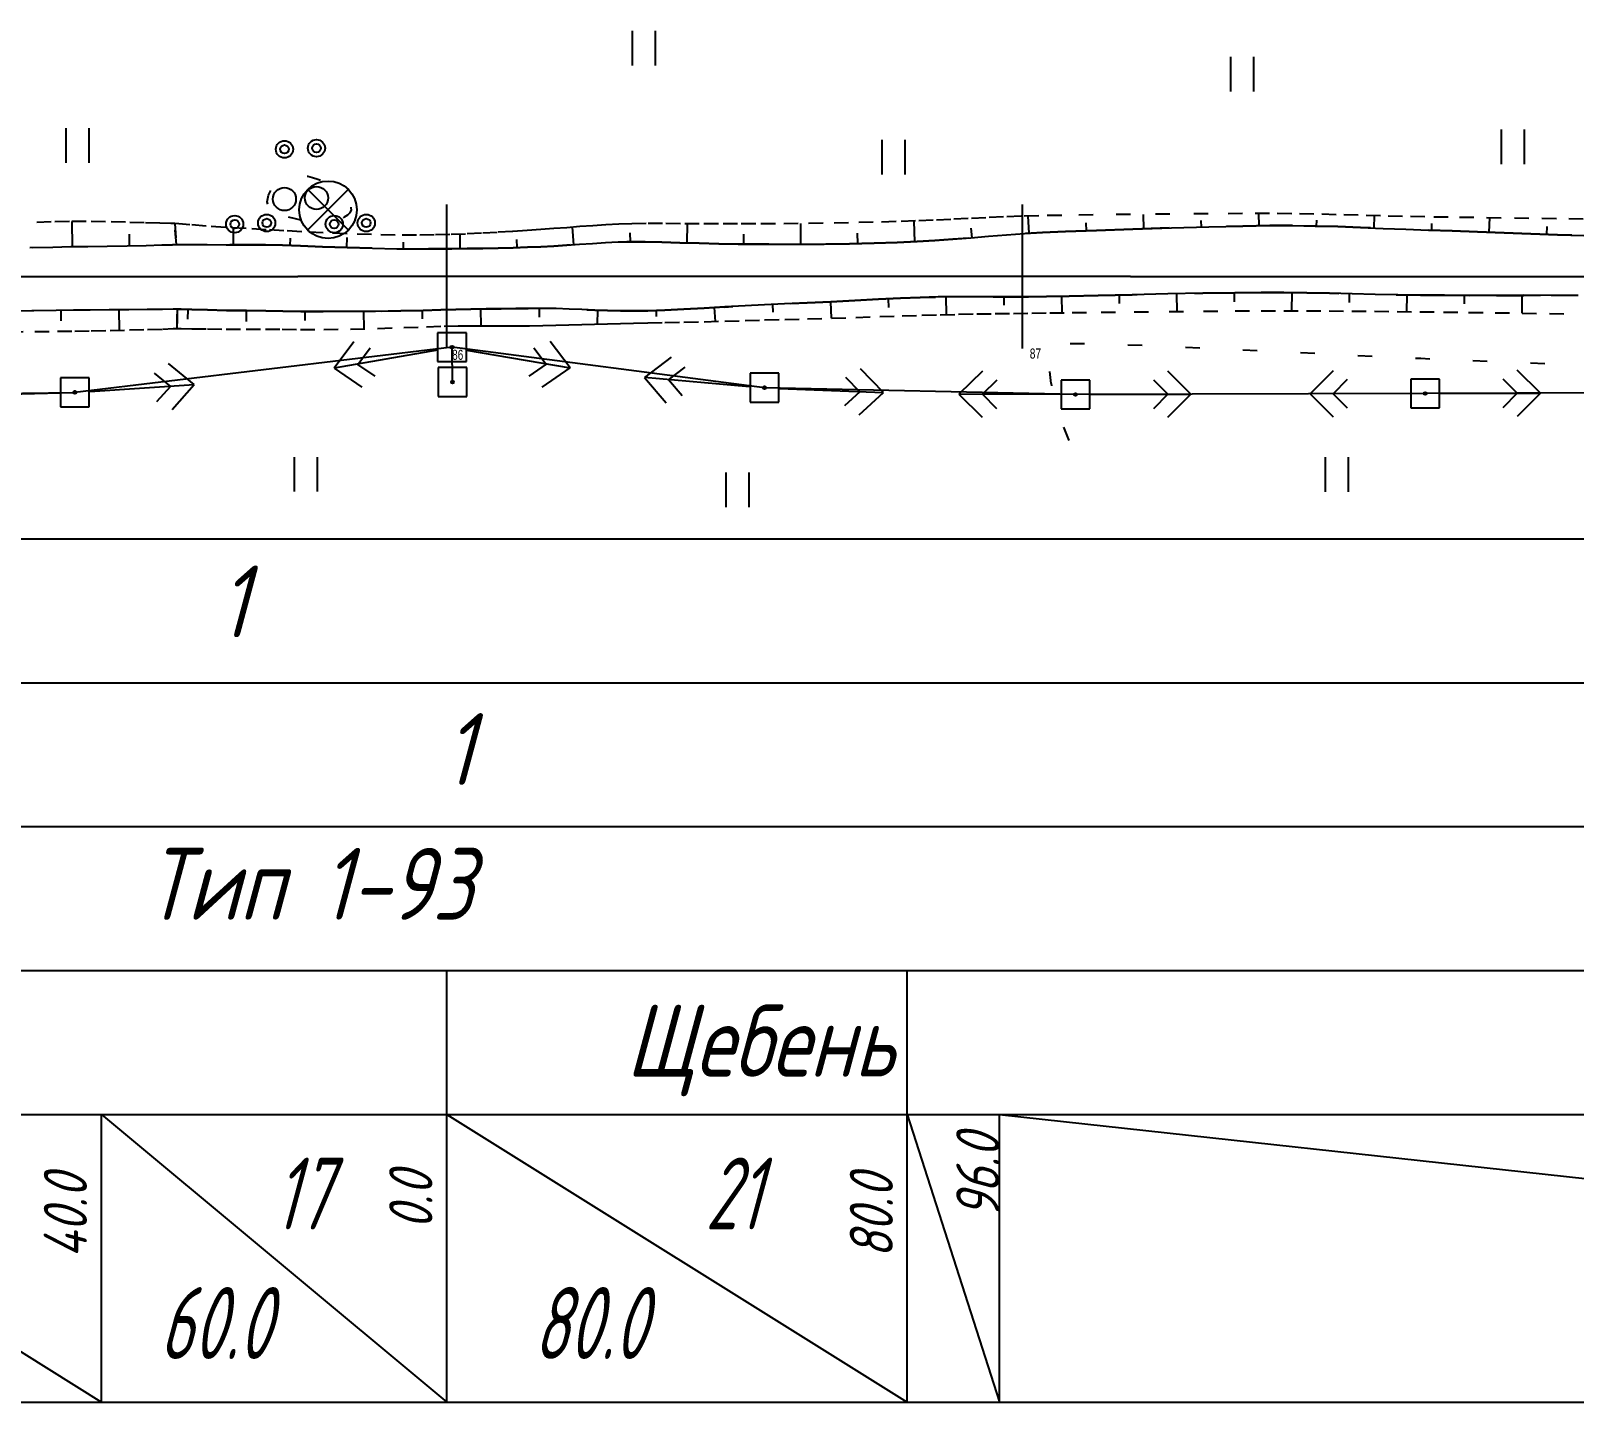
# Model space of a CAD drawing. Extents: x 2172 to 5772, y -842 to -248.
# Drawn here: x 4262.1 to 4315.8, y -664 to -616.4 of the extents above; entities that cross this region are included whole.
import ezdxf

# ---------------------------------------------------------------- set-up
doc = ezdxf.new("R2010")
doc.units = 0
doc.header["$MEASUREMENT"] = 0
doc.linetypes.add('CONTI', pattern=[0])
doc.linetypes.add('STROT', pattern=[1.7, 0.5, -1.2])
doc.layers.get('0').update_dxf_attribs({"linetype": 'CONTINUOUS'})
for name, color, linetype in [('DEFAULT', 7, 'CONTI'), ('OTKOSDEFAULT', 32, 'CONTI'), ('SIT_LDEFAULT', 7, 'CONTI'), ('USLZNDEFAULT', 7, 'CONTI'), ('ОТМЕТКИ_КЮВЕТОВ', 7, 'CONTINUOUS')]:
    doc.layers.add(name, color=color, linetype=linetype)
doc.styles.add('SHRFT', font='TXT', dxfattribs={"width": 8.75})
doc.styles.add('ГОСТ', font='gost.TTF', dxfattribs={"oblique": 15, "height": 1})

# ---------------------------------------------------------------- blocks, each defined once
blk = doc.blocks.new('BL_27')
at = {"color": 0}
for p, q in [((2.5, 2.5), (-2.5, 2.5)), ((-2.5, 2.5), (-2.5, -2.5)), ((2.5, -2.5), (2.5, 2.5)), ((-2.5, -2.5), (2.5, -2.5))]:
    blk.add_line(p, q, dxfattribs=at)
blk.add_circle((0, 0), 0.25, dxfattribs=at)
blk = doc.blocks.new('BL_7')
at = {"color": 0}
for p, q in [((-3.5, 3.5), (3.5, -3.5)), ((-3.5, -3.5), (3.5, 3.5))]:
    blk.add_line(p, q, dxfattribs=at)
blk.add_circle((0, 0), 5, dxfattribs=at)
blk = doc.blocks.new('BL_2009')
at = {"color": 0}
for centre, radius in [((0, 8.65), 1.5), ((0, 8.65), 0.75), ((0, 0), 2), ((-8.65, -4.35), 1.5), ((-8.65, -4.35), 0.75), ((8.65, -4.35), 1.5), ((8.65, -4.35), 0.75)]:
    blk.add_circle(centre, radius, dxfattribs=at)
blk = doc.blocks.new('BL_2011')
at = {"color": 0}
for p, q in [((0, 0), (0, 6)), ((4, 0), (4, 6))]:
    blk.add_line(p, q, dxfattribs=at)

msp = doc.modelspace()

# ---------------------------------------------------------------- linework, layer by layer
at = {"linetype": 'Continuous'}
for p, q in [((3396.596, -634.043), (4356.596, -634.043)), ((3396.596, -639.043), (4356.596, -639.043)), ((3396.596, -644.043), (4356.596, -644.043)), ((3396.596, -649.043), (4356.596, -649.043)), ((3396.596, -654.043), (4356.596, -654.043)), ((3396.596, -664.043), (4356.596, -664.043))]:
    msp.add_line(p, q, dxfattribs=at)
for points in [[(4276.596, -654.043), (4276.596, -649.043)], [(4292.596, -654.043), (4292.596, -649.043)]]:
    msp.add_lwpolyline(points, dxfattribs=at)
at = {"layer": 'DEFAULT', "color": 12, "linetype": 'CONTI'}
for p, q in [((4276.595, -627.421), (4276.596, -622.422)), ((4296.596, -627.422), (4296.596, -622.421)), ((4272.516, -624.921), (4271.424, -624.921)), ((4273.609, -624.921), (4272.516, -624.921)), ((4274.701, -624.921), (4273.609, -624.921)), ((4275.794, -624.921), (4274.701, -624.921)), ((4276.886, -624.921), (4275.794, -624.921)), ((4277.978, -624.921), (4276.886, -624.921)), ((4279.071, -624.921), (4277.978, -624.921)), ((4280.163, -624.921), (4279.071, -624.921)), ((4281.256, -624.921), (4280.163, -624.921)), ((4282.348, -624.921), (4281.256, -624.921)), ((4300.348, -624.921), (4315.467, -624.92))]:
    msp.add_line(p, q, dxfattribs=at)
for points in [[(4261.299, -624.922, 0), (4262.393, -624.921, 0)], [(4262.393, -624.921, 0), (4263.423, -624.921, 0)], [(4263.423, -624.921, 0), (4264.392, -624.921, 0)], [(4264.392, -624.921, 0), (4265.298, -624.92, 0)], [(4265.298, -624.92, 0), (4266.142, -624.921, 0)], [(4266.142, -624.921, 0), (4266.923, -624.921, 0)], [(4266.923, -624.921, 0), (4267.642, -624.921, 0)], [(4267.642, -624.921, 0), (4268.298, -624.922, 0)], [(4268.298, -624.922, 0), (4268.892, -624.92, 0)], [(4268.892, -624.92, 0), (4269.423, -624.921, 0)], [(4269.423, -624.921, 0), (4269.892, -624.921, 0)], [(4269.892, -624.921, 0), (4270.299, -624.922, 0)], [(4270.299, -624.922, 0), (4270.643, -624.922, 0)], [(4270.643, -624.922, 0), (4270.923, -624.921, 0)], [(4270.923, -624.921, 0), (4271.143, -624.921, 0)], [(4271.143, -624.921, 0), (4271.298, -624.921, 0)], [(4271.298, -624.921, 0), (4271.392, -624.921, 0)], [(4271.392, -624.921, 0), (4271.424, -624.921, 0)], [(4282.379, -624.921, 0), (4282.348, -624.922, 0)], [(4282.474, -624.922, 0), (4282.379, -624.921, 0)], [(4282.63, -624.921, 0), (4282.474, -624.922, 0)], [(4282.849, -624.921, 0), (4282.63, -624.921, 0)], [(4283.13, -624.921, 0), (4282.849, -624.921, 0)], [(4283.473, -624.922, 0), (4283.13, -624.921, 0)], [(4283.879, -624.92, 0), (4283.473, -624.922, 0)], [(4284.349, -624.921, 0), (4283.879, -624.92, 0)], [(4284.88, -624.922, 0), (4284.349, -624.921, 0)], [(4285.474, -624.92, 0), (4284.88, -624.922, 0)], [(4286.13, -624.921, 0), (4285.474, -624.92, 0)], [(4286.848, -624.921, 0), (4286.13, -624.921, 0)], [(4287.631, -624.921, 0), (4286.848, -624.921, 0)], [(4288.473, -624.92, 0), (4287.631, -624.921, 0)], [(4289.38, -624.922, 0), (4288.473, -624.92, 0)], [(4290.35, -624.921, 0), (4289.38, -624.922, 0)], [(4291.379, -624.921, 0), (4290.35, -624.921, 0)], [(4292.473, -624.922, 0), (4291.379, -624.921, 0)], [(4293.629, -624.921, 0), (4292.473, -624.922, 0)], [(4294.849, -624.922, 0), (4293.629, -624.921, 0)], [(4296.13, -624.921, 0), (4294.849, -624.922, 0)], [(4297.473, -624.921, 0), (4296.13, -624.921, 0)], [(4298.88, -624.922, 0), (4297.473, -624.921, 0)], [(4300.348, -624.921, 0), (4298.88, -624.922, 0)], [(4315.467, -624.92, 0), (4318.207, -624.921, 0)]]:
    msp.add_polyline3d(points, dxfattribs=at)
at = {"layer": 'OTKOSDEFAULT', "color": 32, "linetype": 'STROT'}
for p, q in [((4263.485, -623.013, 39.567), (4262.854, -623.03, 39.574)), ((4264.072, -623.011, 39.562), (4263.485, -623.013, 39.567)), ((4264.745, -623.025, 39.555), (4264.072, -623.011, 39.562)), ((4292.204, -623.019, 39.126), (4291.412, -623.04, 39.142)), ((4292.884, -622.995, 39.112), (4292.204, -623.019, 39.126)), ((4293.493, -622.97, 39.106), (4292.884, -622.995, 39.112)), ((4294.104, -622.942, 39.1), (4293.493, -622.97, 39.106)), ((4294.714, -622.912, 39.094), (4294.104, -622.942, 39.1)), ((4295.323, -622.882, 39.087), (4294.714, -622.912, 39.094)), ((4295.936, -622.855, 39.081), (4295.323, -622.882, 39.087)), ((4296.548, -622.832, 39.075), (4295.936, -622.855, 39.081)), ((4297.16, -622.814, 39.068), (4296.548, -622.832, 39.075)), ((4297.96, -622.8, 39.048), (4297.16, -622.814, 39.068)), ((4299.058, -622.785, 39.021), (4297.96, -622.8, 39.048)), ((4300.35, -622.769, 38.988), (4299.058, -622.785, 39.021)), ((4301.717, -622.756, 38.954), (4300.35, -622.769, 38.988)), ((4303.054, -622.745, 38.92), (4301.717, -622.756, 38.954)), ((4304.243, -622.739, 38.89), (4303.054, -622.745, 38.92)), ((4305.18, -622.738, 38.867), (4304.243, -622.739, 38.89)), ((4305.95, -622.745, 38.859), (4305.18, -622.738, 38.867)), ((4306.721, -622.757, 38.85), (4305.95, -622.745, 38.859)), ((4307.492, -622.777, 38.842), (4306.721, -622.757, 38.85)), ((4308.262, -622.798, 38.834), (4307.492, -622.777, 38.842)), ((4309.033, -622.819, 38.826), (4308.262, -622.798, 38.834)), ((4309.805, -622.84, 38.817), (4309.033, -622.819, 38.826)), ((4310.575, -622.855, 38.809), (4309.805, -622.84, 38.817)), ((4311.392, -622.868, 38.803), (4310.575, -622.855, 38.809)), ((4312.284, -622.88, 38.797), (4311.392, -622.868, 38.803)), ((4313.224, -622.893, 38.79), (4312.284, -622.88, 38.797)), ((4314.186, -622.905, 38.782), (4313.224, -622.893, 38.79)), ((4315.146, -622.917, 38.775), (4314.186, -622.905, 38.782)), ((4316.074, -622.929, 38.768), (4315.146, -622.917, 38.775)), ((4262.854, -623.03, 39.574), (4262.047, -623.062, 39.583)), ((4265.437, -623.04, 39.549), (4264.745, -623.025, 39.555)), ((4266.088, -623.059, 39.543), (4265.437, -623.04, 39.549)), ((4266.631, -623.073, 39.537), (4266.088, -623.059, 39.543)), ((4267.004, -623.083, 39.534), (4266.631, -623.073, 39.537)), ((4267.143, -623.086, 39.532), (4267.004, -623.083, 39.534)), ((4267.209, -623.814, 39.543), (4267.143, -623.086, 39.532)), ((4267.286, -623.098, 39.53), (4267.143, -623.086, 39.532)), ((4267.143, -623.086, 39.532), (4267.209, -623.814, 39.543)), ((4267.673, -623.128, 39.524), (4267.286, -623.098, 39.53)), ((4268.237, -623.171, 39.514), (4267.673, -623.128, 39.524)), ((4268.911, -623.217, 39.503), (4268.237, -623.171, 39.514)), ((4269.628, -623.261, 39.491), (4268.911, -623.217, 39.503)), ((4270.325, -623.301, 39.48), (4269.628, -623.261, 39.491)), ((4270.933, -623.334, 39.47), (4270.325, -623.301, 39.48)), ((4271.555, -623.368, 39.462), (4270.933, -623.334, 39.47)), ((4272.304, -623.406, 39.452), (4271.555, -623.368, 39.462)), ((4273.131, -623.442, 39.441), (4272.304, -623.406, 39.452)), ((4273.982, -623.467, 39.43), (4273.131, -623.442, 39.441)), ((4274.806, -623.484, 39.42), (4273.982, -623.467, 39.43)), ((4275.549, -623.487, 39.41), (4274.806, -623.484, 39.42)), ((4276.162, -623.482, 39.402), (4275.549, -623.487, 39.41)), ((4276.701, -623.469, 39.399), (4276.162, -623.482, 39.402)), ((4277.252, -623.449, 39.395), (4276.701, -623.469, 39.399)), ((4277.806, -623.422, 39.392), (4277.252, -623.449, 39.395)), ((4278.352, -623.391, 39.388), (4277.806, -623.422, 39.392)), ((4278.882, -623.356, 39.385), (4278.352, -623.391, 39.388)), ((4279.389, -623.324, 39.381), (4278.882, -623.356, 39.385)), ((4279.862, -623.293, 39.378), (4279.389, -623.324, 39.381)), ((4280.316, -623.262, 39.368), (4279.862, -623.293, 39.378)), ((4280.769, -623.229, 39.357), (4280.316, -623.262, 39.368)), ((4281.221, -623.192, 39.347), (4280.769, -623.229, 39.357)), ((4281.673, -623.159, 39.336), (4281.221, -623.192, 39.347)), ((4282.126, -623.128, 39.326), (4281.673, -623.159, 39.336)), ((4282.578, -623.105, 39.315), (4282.126, -623.128, 39.326)), ((4283.029, -623.089, 39.304), (4282.578, -623.105, 39.315)), ((4283.524, -623.084, 39.295), (4283.029, -623.089, 39.304)), ((4284.092, -623.086, 39.284), (4283.524, -623.084, 39.295)), ((4284.711, -623.089, 39.272), (4284.092, -623.086, 39.284)), ((4285.365, -623.094, 39.26), (4284.711, -623.089, 39.272)), ((4286.032, -623.099, 39.247), (4285.365, -623.094, 39.26)), ((4286.694, -623.1, 39.235), (4286.032, -623.099, 39.247)), ((4287.329, -623.097, 39.223), (4286.694, -623.1, 39.235)), ((4288.013, -623.093, 39.209), (4287.329, -623.097, 39.223)), ((4288.809, -623.086, 39.193), (4288.013, -623.093, 39.209)), ((4289.669, -623.077, 39.176), (4288.809, -623.086, 39.193)), ((4290.551, -623.06, 39.159), (4289.669, -623.077, 39.176)), ((4291.412, -623.04, 39.142), (4290.551, -623.06, 39.159)), ((4267.23, -626.733, 39.379), (4267.23, -626.058, 39.488)), ((4267.23, -626.058, 39.488), (4267.23, -626.733, 39.379)), ((4294.379, -626.237, 38.909), (4295.013, -626.225, 38.895)), ((4295.013, -626.225, 38.895), (4295.647, -626.216, 38.882)), ((4295.647, -626.216, 38.882), (4296.283, -626.207, 38.868)), ((4296.283, -626.207, 38.868), (4296.917, -626.199, 38.854)), ((4296.917, -626.199, 38.854), (4297.551, -626.19, 38.841)), ((4297.551, -626.19, 38.841), (4298.327, -626.181, 38.83)), ((4298.327, -626.181, 38.83), (4299.331, -626.168, 38.816)), ((4299.331, -626.168, 38.816), (4300.481, -626.154, 38.8)), ((4300.481, -626.154, 38.8), (4301.696, -626.141, 38.783)), ((4301.696, -626.141, 38.783), (4302.888, -626.13, 38.766)), ((4302.888, -626.13, 38.766), (4303.981, -626.123, 38.751)), ((4303.981, -626.123, 38.751), (4304.888, -626.117, 38.738)), ((4304.888, -626.117, 38.738), (4305.675, -626.116, 38.73)), ((4305.675, -626.116, 38.73), (4306.462, -626.118, 38.722)), ((4306.462, -626.118, 38.722), (4307.248, -626.122, 38.713)), ((4307.248, -626.122, 38.713), (4308.036, -626.128, 38.705)), ((4308.036, -626.128, 38.705), (4308.823, -626.135, 38.696)), ((4308.823, -626.135, 38.696), (4309.61, -626.143, 38.688)), ((4309.61, -626.143, 38.688), (4310.397, -626.152, 38.68)), ((4310.397, -626.152, 38.68), (4311.219, -626.162, 38.674)), ((4311.219, -626.162, 38.674), (4312.097, -626.173, 38.667)), ((4312.097, -626.173, 38.667), (4313.016, -626.185, 38.66)), ((4313.016, -626.185, 38.66), (4313.958, -626.199, 38.653)), ((4313.958, -626.199, 38.653), (4314.906, -626.214, 38.646)), ((4314.906, -626.214, 38.646), (4315.842, -626.234, 38.639)), ((4265.571, -626.784, 39.407), (4266.204, -626.768, 39.396)), ((4266.204, -626.768, 39.396), (4266.733, -626.751, 39.387)), ((4266.733, -626.751, 39.387), (4267.095, -626.737, 39.381)), ((4267.095, -626.737, 39.381), (4267.23, -626.733, 39.379)), ((4267.23, -626.733, 39.379), (4267.368, -626.736, 39.378)), ((4267.368, -626.736, 39.378), (4267.739, -626.741, 39.376)), ((4267.739, -626.741, 39.376), (4268.282, -626.749, 39.373)), ((4268.282, -626.749, 39.373), (4268.929, -626.755, 39.37)), ((4268.929, -626.755, 39.37), (4269.623, -626.758, 39.366)), ((4269.623, -626.758, 39.366), (4270.293, -626.759, 39.362)), ((4270.293, -626.759, 39.362), (4270.88, -626.76, 39.359)), ((4270.88, -626.76, 39.359), (4271.516, -626.762, 39.35)), ((4271.516, -626.762, 39.35), (4272.328, -626.761, 39.338)), ((4272.328, -626.761, 39.338), (4273.246, -626.75, 39.325)), ((4273.246, -626.75, 39.325), (4274.194, -626.73, 39.311)), ((4274.194, -626.73, 39.311), (4275.101, -626.701, 39.298)), ((4275.101, -626.701, 39.298), (4275.893, -626.672, 39.287)), ((4275.893, -626.672, 39.287), (4276.5, -626.65, 39.278)), ((4276.5, -626.65, 39.278), (4276.995, -626.639, 39.268)), ((4276.995, -626.639, 39.268), (4277.498, -626.635, 39.258)), ((4277.498, -626.635, 39.258), (4278.001, -626.634, 39.248)), ((4278.001, -626.634, 39.248), (4278.502, -626.635, 39.238)), ((4278.502, -626.635, 39.238), (4278.994, -626.637, 39.228)), ((4278.994, -626.637, 39.228), (4279.473, -626.636, 39.219)), ((4279.473, -626.636, 39.219), (4279.934, -626.63, 39.21)), ((4279.934, -626.63, 39.21), (4280.383, -626.62, 39.198)), ((4280.383, -626.62, 39.198), (4280.833, -626.609, 39.186)), ((4280.833, -626.609, 39.186), (4281.283, -626.596, 39.175)), ((4281.283, -626.596, 39.175), (4281.733, -626.582, 39.163)), ((4281.733, -626.582, 39.163), (4282.182, -626.57, 39.151)), ((4282.182, -626.57, 39.151), (4282.631, -626.557, 39.139)), ((4282.631, -626.557, 39.139), (4283.08, -626.548, 39.128)), ((4283.08, -626.548, 39.128), (4283.582, -626.539, 39.117)), ((4283.582, -626.539, 39.117), (4284.177, -626.527, 39.104)), ((4284.177, -626.527, 39.104), (4284.837, -626.512, 39.09)), ((4284.837, -626.512, 39.09), (4285.539, -626.496, 39.075)), ((4285.539, -626.496, 39.075), (4286.257, -626.476, 39.059)), ((4286.257, -626.476, 39.059), (4286.965, -626.454, 39.044)), ((4286.965, -626.454, 39.044), (4287.639, -626.436, 39.029)), ((4287.639, -626.436, 39.029), (4288.34, -626.417, 39.017)), ((4288.34, -626.417, 39.017), (4289.126, -626.396, 39.004)), ((4289.126, -626.396, 39.004), (4289.96, -626.373, 38.99)), ((4289.96, -626.373, 38.99), (4290.808, -626.347, 38.975)), ((4290.808, -626.347, 38.975), (4291.639, -626.319, 38.961)), ((4291.639, -626.319, 38.961), (4292.416, -626.294, 38.948)), ((4292.416, -626.294, 38.948), (4293.106, -626.27, 38.936)), ((4293.106, -626.27, 38.936), (4293.743, -626.252, 38.923)), ((4293.743, -626.252, 38.923), (4294.379, -626.237, 38.909)), ((4261.383, -626.844, 39.481), (4262.286, -626.837, 39.464)), ((4262.286, -626.837, 39.464), (4263.067, -626.829, 39.45)), ((4263.067, -626.829, 39.45), (4263.677, -626.821, 39.438)), ((4263.677, -626.821, 39.438), (4264.246, -626.813, 39.429)), ((4264.246, -626.813, 39.429), (4264.897, -626.801, 39.418)), ((4264.897, -626.801, 39.418), (4265.571, -626.784, 39.407))]:
    msp.add_line(p, q, dxfattribs=at)
at = {"layer": 'OTKOSDEFAULT', "color": 32}
for p, q in [((4263.595, -623.887), (4263.579, -623.012)), ((4292.862, -623.717), (4292.829, -622.998)), ((4296.83, -623.423), (4296.794, -622.824)), ((4300.818, -623.266), (4300.801, -622.765)), ((4302.817, -623.206), (4302.811, -622.977)), ((4304.816, -623.161), (4304.811, -622.739)), ((4306.816, -623.172), (4306.822, -622.967)), ((4308.814, -623.239), (4308.831, -622.813)), ((4312.814, -623.386), (4312.833, -622.887)), ((4265.577, -623.853), (4265.569, -623.449)), ((4269.184, -623.821), (4269.187, -623.235)), ((4277.067, -623.959), (4277.062, -623.456)), ((4281.011, -623.821), (4280.969, -623.213)), ((4282.975, -623.718), (4282.973, -623.405)), ((4284.944, -623.759), (4284.962, -623.093)), ((4286.917, -623.797), (4286.92, -623.448)), ((4288.897, -623.803), (4288.895, -623.086)), ((4290.878, -623.78), (4290.871, -623.418)), ((4294.799, -623.582, 38.986), (4295.422, -623.527, 38.977)), ((4294.844, -623.577), (4294.816, -623.244)), ((4295.422, -623.527, 38.977), (4296.044, -623.477, 38.967)), ((4296.044, -623.477, 38.967), (4296.668, -623.432, 38.957)), ((4296.668, -623.432, 38.957), (4297.291, -623.396, 38.948)), ((4297.291, -623.396, 38.948), (4298.091, -623.363, 38.939)), ((4298.091, -623.363, 38.939), (4299.172, -623.323, 38.928)), ((4298.821, -623.335), (4298.812, -623.062)), ((4299.172, -623.323, 38.928), (4300.433, -623.279, 38.916)), ((4300.433, -623.279, 38.916), (4301.77, -623.235, 38.902)), ((4301.77, -623.235, 38.902), (4303.077, -623.198, 38.889)), ((4303.077, -623.198, 38.889), (4304.252, -623.171, 38.877)), ((4304.252, -623.171, 38.877), (4305.192, -623.157, 38.867)), ((4305.192, -623.157, 38.867), (4305.981, -623.158, 38.86)), ((4305.981, -623.158, 38.86), (4306.768, -623.172, 38.852)), ((4306.768, -623.172, 38.852), (4307.556, -623.192, 38.844)), ((4307.556, -623.192, 38.844), (4308.345, -623.221, 38.836)), ((4308.345, -623.221, 38.836), (4309.133, -623.252, 38.829)), ((4309.133, -623.252, 38.829), (4309.921, -623.283, 38.821)), ((4309.921, -623.283, 38.821), (4310.709, -623.309, 38.813)), ((4310.709, -623.309, 38.813), (4311.531, -623.338, 38.807)), ((4310.814, -623.312), (4310.821, -623.086)), ((4311.531, -623.338, 38.807), (4312.411, -623.37, 38.799)), ((4312.411, -623.37, 38.799), (4313.327, -623.407, 38.792)), ((4313.327, -623.407, 38.792), (4314.26, -623.443, 38.784)), ((4314.26, -623.443, 38.784), (4315.19, -623.476, 38.777)), ((4314.814, -623.461), (4314.823, -623.188)), ((4315.19, -623.476, 38.777), (4316.096, -623.505, 38.769)), ((4262.116, -623.919, 39.606), (4262.907, -623.901, 39.593)), ((4262.907, -623.901, 39.593), (4263.531, -623.887, 39.584)), ((4263.531, -623.887, 39.584), (4264.121, -623.877, 39.577)), ((4264.121, -623.877, 39.577), (4264.798, -623.866, 39.57)), ((4264.798, -623.866, 39.57), (4265.495, -623.855, 39.562)), ((4265.495, -623.855, 39.562), (4266.15, -623.842, 39.555)), ((4266.15, -623.842, 39.555), (4266.696, -623.828, 39.549)), ((4266.696, -623.828, 39.549), (4267.07, -623.819, 39.544)), ((4267.07, -623.819, 39.544), (4267.209, -623.814, 39.543)), ((4267.209, -623.814, 39.543), (4267.349, -623.814, 39.54)), ((4267.349, -623.814, 39.54), (4267.725, -623.817, 39.531)), ((4267.725, -623.817, 39.531), (4268.274, -623.818, 39.518)), ((4268.274, -623.818, 39.518), (4268.931, -623.821, 39.502)), ((4268.931, -623.821, 39.502), (4269.627, -623.822, 39.486)), ((4269.627, -623.822, 39.486), (4270.303, -623.826, 39.47)), ((4270.303, -623.826, 39.47), (4270.892, -623.836, 39.456)), ((4270.892, -623.836, 39.456), (4271.51, -623.858, 39.45)), ((4271.154, -623.846), (4271.162, -623.596)), ((4271.51, -623.858, 39.45), (4272.275, -623.89, 39.441)), ((4272.275, -623.89, 39.441), (4273.13, -623.921, 39.432)), ((4273.123, -623.921), (4273.134, -623.569)), ((4273.13, -623.921, 39.432), (4274.013, -623.946, 39.423)), ((4274.013, -623.946, 39.423), (4274.867, -623.961, 39.413)), ((4274.867, -623.961, 39.413), (4275.63, -623.967, 39.405)), ((4275.094, -623.965), (4275.096, -623.726)), ((4275.63, -623.967, 39.405), (4276.243, -623.966, 39.399)), ((4276.243, -623.966, 39.399), (4276.77, -623.962, 39.395)), ((4276.77, -623.962, 39.395), (4277.307, -623.956, 39.391)), ((4277.307, -623.956, 39.391), (4277.849, -623.947, 39.387)), ((4277.849, -623.947, 39.387), (4278.385, -623.935, 39.383)), ((4278.385, -623.935, 39.383), (4278.905, -623.923, 39.379)), ((4278.905, -623.923, 39.379), (4279.403, -623.908, 39.375)), ((4279.04, -623.919), (4279.033, -623.634)), ((4279.403, -623.908, 39.375), (4279.869, -623.889, 39.372)), ((4279.869, -623.889, 39.372), (4280.316, -623.867, 39.343)), ((4280.316, -623.867, 39.343), (4280.764, -623.838, 39.315)), ((4280.764, -623.838, 39.315), (4281.212, -623.806, 39.287)), ((4281.212, -623.806, 39.287), (4281.659, -623.773, 39.258)), ((4281.659, -623.773, 39.258), (4282.105, -623.746, 39.23)), ((4282.105, -623.746, 39.23), (4282.551, -623.725, 39.202)), ((4282.551, -623.725, 39.202), (4282.997, -623.717, 39.174)), ((4282.997, -623.717, 39.174), (4283.491, -623.72, 39.174)), ((4283.491, -623.72, 39.174), (4284.063, -623.732, 39.174)), ((4284.063, -623.732, 39.174), (4284.694, -623.75, 39.174)), ((4284.694, -623.75, 39.174), (4285.361, -623.769, 39.174)), ((4285.361, -623.769, 39.174), (4286.043, -623.784, 39.174)), ((4286.043, -623.784, 39.174), (4286.718, -623.796, 39.174)), ((4286.718, -623.796, 39.174), (4287.365, -623.801, 39.174)), ((4287.365, -623.801, 39.174), (4288.057, -623.802, 39.155)), ((4288.057, -623.802, 39.155), (4288.853, -623.803, 39.132)), ((4288.853, -623.803, 39.132), (4289.711, -623.798, 39.107)), ((4289.711, -623.798, 39.107), (4290.592, -623.785, 39.082)), ((4290.592, -623.785, 39.082), (4291.449, -623.766, 39.058)), ((4291.449, -623.766, 39.058), (4292.244, -623.742, 39.035)), ((4292.244, -623.742, 39.035), (4292.934, -623.714, 39.016)), ((4292.934, -623.714, 39.016), (4293.557, -623.678, 39.006)), ((4293.557, -623.678, 39.006), (4294.178, -623.633, 38.996)), ((4294.178, -623.633, 38.996), (4294.799, -623.582, 38.986)), ((4292.363, -625.68, 39), (4291.596, -625.716, 39.015)), ((4293.044, -625.653, 38.986), (4292.363, -625.68, 39)), ((4293.671, -625.637, 38.972), (4293.044, -625.653, 38.986)), ((4294.3, -625.627, 38.957), (4293.671, -625.637, 38.972)), ((4293.938, -625.634), (4293.948, -626.247)), ((4294.926, -625.626, 38.942), (4294.3, -625.627, 38.957)), ((4295.556, -625.628, 38.928), (4294.926, -625.626, 38.942)), ((4296.182, -625.63, 38.913), (4295.556, -625.628, 38.928)), ((4295.945, -625.628), (4295.945, -625.92)), ((4296.809, -625.629, 38.898), (4296.182, -625.63, 38.913)), ((4297.437, -625.622, 38.884), (4296.809, -625.629, 38.898)), ((4298.214, -625.607, 38.876), (4297.437, -625.622, 38.884)), ((4297.95, -625.613), (4297.96, -626.186)), ((4299.231, -625.586, 38.865), (4298.214, -625.607, 38.876)), ((4300.404, -625.559, 38.853), (4299.231, -625.586, 38.865)), ((4299.951, -625.569), (4299.957, -625.866)), ((4301.642, -625.532, 38.841), (4300.404, -625.559, 38.853)), ((4302.862, -625.506, 38.828), (4301.642, -625.532, 38.841)), ((4301.95, -625.525), (4301.963, -626.138)), ((4303.973, -625.488, 38.817), (4302.862, -625.506, 38.828)), ((4303.95, -625.489), (4303.954, -625.807)), ((4304.891, -625.48, 38.807), (4303.973, -625.488, 38.817)), ((4305.682, -625.482, 38.8), (4304.891, -625.48, 38.807)), ((4306.474, -625.493, 38.793), (4305.682, -625.482, 38.8)), ((4305.951, -625.486), (4305.944, -626.116)), ((4307.265, -625.508, 38.785), (4306.474, -625.493, 38.793)), ((4308.055, -625.527, 38.778), (4307.265, -625.508, 38.785)), ((4307.949, -625.523), (4307.943, -625.827)), ((4308.847, -625.546, 38.771), (4308.055, -625.527, 38.778)), ((4309.637, -625.563, 38.763), (4308.847, -625.546, 38.771)), ((4310.429, -625.574, 38.756), (4309.637, -625.563, 38.763)), ((4309.95, -625.568), (4309.942, -626.147)), ((4311.257, -625.579, 38.755), (4310.429, -625.574, 38.756)), ((4312.144, -625.58, 38.754), (4311.257, -625.579, 38.755)), ((4311.948, -625.58), (4311.948, -625.875)), ((4313.072, -625.581, 38.753), (4312.144, -625.58, 38.754)), ((4314.019, -625.579, 38.751), (4313.072, -625.581, 38.753)), ((4313.95, -625.579), (4313.95, -626.199)), ((4314.969, -625.58, 38.75), (4314.019, -625.579, 38.751)), ((4315.9, -625.584, 38.749), (4314.969, -625.58, 38.75)), ((4262.246, -626.122, 39.526), (4261.353, -626.133, 39.534)), ((4263.021, -626.11, 39.519), (4262.246, -626.122, 39.526)), ((4263.632, -626.1, 39.514), (4263.021, -626.11, 39.519)), ((4263.183, -626.108), (4263.189, -626.469)), ((4264.209, -626.094, 39.509), (4263.632, -626.1, 39.514)), ((4264.868, -626.089, 39.505), (4264.209, -626.094, 39.509)), ((4265.55, -626.083, 39.5), (4264.868, -626.089, 39.505)), ((4265.205, -626.087), (4265.212, -626.793)), ((4266.19, -626.075, 39.495), (4265.55, -626.083, 39.5)), ((4266.725, -626.068, 39.491), (4266.19, -626.075, 39.495)), ((4267.094, -626.061, 39.489), (4266.725, -626.068, 39.491)), ((4267.23, -626.058, 39.488), (4267.094, -626.061, 39.489)), ((4267.368, -626.062, 39.487), (4267.23, -626.058, 39.488)), ((4267.742, -626.074, 39.484), (4267.368, -626.062, 39.487)), ((4267.604, -626.07), (4267.594, -626.405)), ((4268.289, -626.087, 39.48), (4267.742, -626.074, 39.484)), ((4268.941, -626.101, 39.475), (4268.289, -626.087, 39.48)), ((4269.636, -626.111, 39.47), (4268.941, -626.101, 39.475)), ((4269.632, -626.111), (4269.626, -626.489)), ((4270.311, -626.121, 39.466), (4269.636, -626.111, 39.47)), ((4270.901, -626.128, 39.461), (4270.311, -626.121, 39.466)), ((4271.53, -626.139, 39.449), (4270.901, -626.128, 39.461)), ((4272.32, -626.146, 39.435), (4271.53, -626.139, 39.449)), ((4271.667, -626.141), (4271.663, -626.453)), ((4273.206, -626.145, 39.418), (4272.32, -626.146, 39.435)), ((4274.122, -626.137, 39.4), (4273.206, -626.145, 39.418)), ((4273.703, -626.143), (4273.71, -626.741)), ((4275.004, -626.12, 39.384), (4274.122, -626.137, 39.4)), ((4275.781, -626.101, 39.369), (4275.004, -626.12, 39.384)), ((4275.738, -626.102), (4275.747, -626.391)), ((4276.395, -626.084, 39.357), (4275.781, -626.101, 39.369)), ((4276.91, -626.072, 39.343), (4276.395, -626.084, 39.357)), ((4277.437, -626.063, 39.329), (4276.91, -626.072, 39.343)), ((4277.965, -626.052, 39.315), (4277.437, -626.063, 39.329)), ((4277.771, -626.057), (4277.782, -626.635)), ((4278.489, -626.045, 39.301), (4277.965, -626.052, 39.315)), ((4278.999, -626.039, 39.287), (4278.489, -626.045, 39.301)), ((4279.489, -626.036, 39.274), (4278.999, -626.039, 39.287)), ((4279.952, -626.035, 39.262), (4279.489, -626.036, 39.274)), ((4279.804, -626.036), (4279.803, -626.335)), ((4280.398, -626.041, 39.252), (4279.952, -626.035, 39.262)), ((4280.843, -626.056, 39.242), (4280.398, -626.041, 39.252)), ((4281.288, -626.073, 39.232), (4280.843, -626.056, 39.242)), ((4281.735, -626.093, 39.222), (4281.288, -626.073, 39.232)), ((4282.18, -626.109, 39.212), (4281.735, -626.093, 39.222)), ((4281.834, -626.097), (4281.816, -626.58)), ((4282.627, -626.12, 39.202), (4282.18, -626.109, 39.212)), ((4283.074, -626.123, 39.192), (4282.627, -626.12, 39.202)), ((4283.576, -626.113, 39.181), (4283.074, -626.123, 39.192)), ((4284.17, -626.092, 39.169), (4283.576, -626.113, 39.181)), ((4283.866, -626.104), (4283.873, -626.319)), ((4284.831, -626.061, 39.154), (4284.17, -626.092, 39.169)), ((4285.533, -626.025, 39.139), (4284.831, -626.061, 39.154)), ((4286.251, -625.983, 39.123), (4285.533, -626.025, 39.139)), ((4285.891, -626.004), (4285.919, -626.486)), ((4286.96, -625.944, 39.108), (4286.251, -625.983, 39.123)), ((4287.634, -625.909, 39.093), (4286.96, -625.944, 39.108)), ((4288.335, -625.877, 39.08), (4287.634, -625.909, 39.093)), ((4287.909, -625.897), (4287.922, -626.163)), ((4289.115, -625.841, 39.064), (4288.335, -625.877, 39.08)), ((4289.939, -625.801, 39.048), (4289.115, -625.841, 39.064)), ((4289.924, -625.801), (4289.954, -626.373)), ((4290.777, -625.758, 39.031), (4289.939, -625.801, 39.048)), ((4291.596, -625.716, 39.015), (4290.777, -625.758, 39.031)), ((4291.931, -625.701), (4291.945, -626.006))]:
    msp.add_line(p, q, dxfattribs=at)
at = {"layer": 'SIT_LDEFAULT', "color": 7}
for p, q in [((4270.458, -621.985), (4270.482, -621.941)), ((4271.751, -621.433), (4271.768, -621.435)), ((4271.767, -621.437), (4271.935, -621.481)), ((4271.935, -621.481), (4272.115, -621.539)), ((4272.115, -621.539), (4272.206, -621.575)), ((4270.362, -622.326), (4270.374, -622.219)), ((4270.378, -622.415), (4270.362, -622.326)), ((4270.374, -622.219), (4270.406, -622.103)), ((4270.406, -622.103), (4270.458, -621.985)), ((4271.144, -622.874), (4271.092, -622.858)), ((4271.291, -622.915), (4271.144, -622.874)), ((4271.482, -622.954), (4271.291, -622.915)), ((4271.564, -622.969), (4271.482, -622.954)), ((4273.031, -622.865), (4272.992, -622.884)), ((4273.147, -622.791), (4273.033, -622.866)), ((4273.228, -622.708), (4273.146, -622.79)), ((4273.268, -622.626), (4273.228, -622.708)), ((4273.263, -622.521), (4273.265, -622.529)), ((4273.265, -622.529), (4273.27, -622.627)), ((4297.291, -623.396), (4296.702, -623.43)), ((4298.091, -623.363), (4297.291, -623.396)), ((4299.172, -623.323), (4298.091, -623.363)), ((4300.433, -623.279), (4299.172, -623.323)), ((4301.689, -623.237), (4300.433, -623.279)), ((4304.252, -623.171), (4303.689, -623.185)), ((4305.192, -623.157), (4304.252, -623.171)), ((4305.981, -623.158), (4305.192, -623.157)), ((4306.768, -623.172), (4305.981, -623.16)), ((4307.556, -623.192), (4306.768, -623.172)), ((4308.345, -623.221), (4307.556, -623.192)), ((4308.688, -623.235), (4308.345, -623.221)), ((4310.709, -623.309), (4310.686, -623.308)), ((4311.531, -623.338), (4310.709, -623.309)), ((4312.411, -623.37), (4311.531, -623.338)), ((4313.327, -623.407), (4312.411, -623.37)), ((4314.26, -623.443), (4313.327, -623.407)), ((4315.19, -623.476), (4314.26, -623.443)), ((4315.683, -623.492), (4315.19, -623.476)), ((4262.194, -623.918), (4262.907, -623.901)), ((4262.907, -623.901), (4263.531, -623.887)), ((4263.531, -623.887), (4264.121, -623.877)), ((4264.121, -623.877), (4264.798, -623.866)), ((4264.798, -623.866), (4265.495, -623.855)), ((4265.495, -623.855), (4266.15, -623.842)), ((4266.15, -623.842), (4266.696, -623.828)), ((4266.696, -623.828), (4267.07, -623.819)), ((4267.071, -623.818), (4267.147, -623.815)), ((4269.627, -623.822), (4269.061, -623.821)), ((4270.303, -623.826), (4269.627, -623.822)), ((4270.892, -623.836), (4270.303, -623.826)), ((4271.51, -623.858), (4270.892, -623.836)), ((4272.275, -623.89), (4271.51, -623.858)), ((4273.13, -623.921), (4272.274, -623.892)), ((4273.988, -623.944), (4273.13, -623.921)), ((4276.243, -623.966), (4275.961, -623.966)), ((4276.77, -623.962), (4276.243, -623.966)), ((4277.307, -623.956), (4276.77, -623.962)), ((4277.849, -623.947), (4277.307, -623.956)), ((4278.385, -623.935), (4277.849, -623.947)), ((4278.905, -623.923), (4278.385, -623.935)), ((4279.403, -623.908), (4278.905, -623.923)), ((4279.869, -623.889), (4279.403, -623.908)), ((4280.316, -623.867), (4279.869, -623.889)), ((4280.764, -623.838), (4280.316, -623.867)), ((4280.887, -623.829), (4280.764, -623.838)), ((4282.997, -623.717), (4282.851, -623.72)), ((4283.491, -623.72), (4282.997, -623.717)), ((4284.063, -623.732), (4283.491, -623.72)), ((4284.694, -623.75), (4284.063, -623.732)), ((4285.361, -623.769), (4284.694, -623.75)), ((4286.043, -623.784), (4285.36, -623.771)), ((4286.718, -623.796), (4286.043, -623.784)), ((4287.365, -623.801), (4286.718, -623.796)), ((4287.784, -623.803), (4287.365, -623.801)), ((4290.592, -623.785), (4289.762, -623.797)), ((4291.449, -623.766), (4290.592, -623.785)), ((4292.244, -623.742), (4291.449, -623.766)), ((4292.934, -623.714), (4292.244, -623.742)), ((4293.557, -623.678), (4292.934, -623.714)), ((4294.178, -623.633), (4293.557, -623.678)), ((4294.718, -623.587), (4294.179, -623.631)), ((4291.596, -625.716), (4292.363, -625.68)), ((4292.363, -625.68), (4293.044, -625.653)), ((4293.044, -625.653), (4293.573, -625.64)), ((4295.579, -625.627), (4296.182, -625.63)), ((4296.182, -625.63), (4296.809, -625.629)), ((4296.809, -625.629), (4297.437, -625.622)), ((4297.437, -625.622), (4298.214, -625.607)), ((4298.214, -625.607), (4299.231, -625.586)), ((4299.231, -625.586), (4300.404, -625.559)), ((4300.405, -625.557), (4300.584, -625.553)), ((4302.586, -625.512), (4302.862, -625.506)), ((4302.862, -625.506), (4303.973, -625.488)), ((4303.973, -625.488), (4304.891, -625.48)), ((4304.891, -625.48), (4305.682, -625.482)), ((4305.682, -625.482), (4306.474, -625.493)), ((4306.474, -625.493), (4307.265, -625.508)), ((4307.265, -625.508), (4307.583, -625.516)), ((4309.585, -625.563), (4309.636, -625.565)), ((4309.637, -625.563), (4310.429, -625.574)), ((4310.429, -625.574), (4311.257, -625.579)), ((4311.257, -625.579), (4312.144, -625.58)), ((4312.145, -625.578), (4313.072, -625.579)), ((4313.071, -625.583), (4314.018, -625.581)), ((4314.019, -625.579), (4314.582, -625.58)), ((4262.246, -626.122), (4262.178, -626.123)), ((4263.021, -626.11), (4262.246, -626.122)), ((4263.632, -626.1), (4263.021, -626.11)), ((4264.209, -626.094), (4263.632, -626.1)), ((4264.868, -626.089), (4264.209, -626.094)), ((4265.55, -626.083), (4264.868, -626.089)), ((4266.19, -626.075), (4265.55, -626.083)), ((4266.725, -626.068), (4266.19, -626.075)), ((4267.094, -626.061), (4266.725, -626.068)), ((4267.23, -626.058), (4267.094, -626.061)), ((4267.23, -626.058), (4267.368, -626.062)), ((4267.368, -626.062), (4267.742, -626.074)), ((4267.742, -626.074), (4268.289, -626.087)), ((4268.289, -626.087), (4268.941, -626.101)), ((4268.941, -626.101), (4269.636, -626.111)), ((4269.636, -626.111), (4270.311, -626.121)), ((4270.311, -626.121), (4270.901, -626.128)), ((4270.901, -626.128), (4271.53, -626.139)), ((4271.53, -626.139), (4272.305, -626.146)), ((4274.341, -626.134), (4275.004, -626.12)), ((4275.004, -626.12), (4275.781, -626.101)), ((4275.781, -626.101), (4276.395, -626.084)), ((4276.395, -626.084), (4276.91, -626.072)), ((4276.91, -626.072), (4277.437, -626.063)), ((4277.437, -626.063), (4277.965, -626.052)), ((4277.965, -626.052), (4278.489, -626.045)), ((4278.489, -626.045), (4278.999, -626.039)), ((4278.999, -626.039), (4279.426, -626.036)), ((4281.46, -626.081), (4281.735, -626.093)), ((4281.735, -626.093), (4282.18, -626.109)), ((4282.18, -626.109), (4282.627, -626.12)), ((4282.627, -626.12), (4283.074, -626.123)), ((4283.074, -626.123), (4283.576, -626.113)), ((4283.576, -626.113), (4284.17, -626.092)), ((4284.17, -626.092), (4284.831, -626.061)), ((4284.831, -626.061), (4285.533, -626.025)), ((4285.533, -626.025), (4286.251, -625.983)), ((4286.25, -625.985), (4286.53, -625.97)), ((4288.545, -625.869), (4289.114, -625.842)), ((4289.115, -625.841), (4289.939, -625.801)), ((4289.939, -625.801), (4290.777, -625.758)), ((4290.777, -625.758), (4291.596, -625.716)), ((4273.369, -627.195), (4272.679, -628.113)), ((4280.879, -628.101), (4280.187, -627.186)), ((4298.254, -627.254), (4298.755, -627.25)), ((4300.258, -627.299), (4300.758, -627.316)), ((4276.778, -627.38), (4263.676, -628.952)), ((4276.27, -627.484), (4272.679, -628.113)), ((4273.506, -627.983), (4273.933, -627.407)), ((4276.797, -628.593), (4276.778, -627.38)), ((4287.635, -628.789), (4276.778, -627.38)), ((4277.286, -627.482), (4280.879, -628.101)), ((4279.625, -627.399), (4280.051, -627.974)), ((4284.391, -627.723), (4283.47, -628.431)), ((4302.257, -627.383), (4302.757, -627.406)), ((4304.256, -627.473), (4304.755, -627.498)), ((4306.253, -627.569), (4306.752, -627.594)), ((4308.248, -627.666), (4308.748, -627.689)), ((4310.246, -627.76), (4310.436, -627.768)), ((4310.436, -627.768), (4310.748, -627.781)), ((4266.434, -628.285), (4266.993, -628.745)), ((4267.825, -628.676), (4266.927, -627.947)), ((4272.679, -628.113), (4273.645, -628.773)), ((4274.112, -628.392), (4273.506, -627.983)), ((4280.051, -627.974), (4279.447, -628.385)), ((4279.914, -628.765), (4280.879, -628.101)), ((4284.305, -628.52), (4284.876, -628.072)), ((4291.77, -628.961), (4290.973, -628.139)), ((4295.212, -628.217), (4294.389, -629.009)), ((4297.599, -628.639), (4297.544, -628.223)), ((4302.448, -629.015), (4301.645, -628.217)), ((4307.387, -628.201), (4306.588, -629.002)), ((4312.246, -627.846), (4312.746, -627.867)), ((4314.589, -628.982), (4313.787, -628.185)), ((4314.244, -627.927), (4314.743, -627.944)), ((4264.193, -628.926), (4267.825, -628.676)), ((4266.993, -628.745), (4266.511, -629.283)), ((4267.06, -629.542), (4267.825, -628.676)), ((4287.115, -628.756), (4283.47, -628.431)), ((4283.47, -628.431), (4284.215, -629.315)), ((4284.774, -629.067), (4284.305, -628.52)), ((4298.442, -629.026), (4287.635, -628.789)), ((4288.155, -628.818), (4291.77, -628.961)), ((4290.45, -628.42), (4290.946, -628.937)), ((4295.204, -629.018), (4295.716, -628.52)), ((4297.62, -628.719), (4297.601, -628.639)), ((4301.147, -628.519), (4301.648, -629.018)), ((4307.389, -628.999), (4307.887, -628.498)), ((4313.288, -628.485), (4313.788, -628.985)), ((4251.675, -629.143), (4263.676, -628.952)), ((4263.16, -628.975), (4259.569, -629.078)), ((4290.946, -628.937), (4290.411, -629.421)), ((4290.918, -629.736), (4291.77, -628.961)), ((4297.937, -629.027), (4294.389, -629.009)), ((4294.389, -629.009), (4295.197, -629.816)), ((4295.709, -629.521), (4295.204, -629.018)), ((4310.589, -628.99), (4298.442, -629.026)), ((4298.945, -629.025), (4302.448, -629.015)), ((4301.648, -629.018), (4301.149, -629.519)), ((4301.649, -629.816), (4302.448, -629.015)), ((4310.088, -628.992), (4306.588, -629.002)), ((4306.588, -629.002), (4307.392, -629.8)), ((4307.889, -629.498), (4307.389, -628.999)), ((4323.024, -628.954), (4310.589, -628.99)), ((4311.089, -628.991), (4314.589, -628.982)), ((4313.788, -628.985), (4313.289, -629.486)), ((4313.791, -629.784), (4314.589, -628.982)), ((4298.145, -630.447), (4298.039, -630.158)), ((4298.215, -630.625), (4298.145, -630.447))]:
    msp.add_line(p, q, dxfattribs=at)
at = {"layer": 'ОТМЕТКИ_КЮВЕТОВ'}
for p, q in [((4248.596, -654.043), (4264.596, -664.043)), ((4264.596, -664.043), (4264.596, -654.043)), ((4264.596, -654.043), (4276.596, -664.043)), ((4276.596, -664.043), (4276.596, -654.043)), ((4276.596, -654.043), (4292.596, -664.043)), ((4292.596, -664.043), (4292.596, -654.043)), ((4292.596, -654.043), (4295.796, -664.043)), ((4295.796, -664.043), (4295.796, -654.043)), ((4295.796, -654.043), (4356.596, -660.718))]:
    msp.add_line(p, q, dxfattribs=at)

# ---------------------------------------------------------------- block references
at = {"layer": 'USLZNDEFAULT', "color": 7}
for name, p, xscale, yscale, zscale in [('BL_2011', (4283.051, -617.588), 0.1999999999998181, 0.1999999999999318, 0.1999999999999034), ('BL_2011', (4303.836, -618.491), 0.1999999999998181, 0.1999999999999318, 0.1999999999999034), ('BL_2011', (4263.369, -620.974), 0.1999999999998181, 0.1999999999999318, 0.1999999999999034), ('BL_2009', (4270.958, -622.235), 0.2000000000000455, 0.1999999999999886, 0.2000000000000171), ('BL_2009', (4272.07, -622.195), 0.2000000000000455, 0.1999999999999886, 0.2000000000000171), ('BL_2011', (4291.726, -621.381), 0.1999999999998181, 0.1999999999999318, 0.1999999999999034), ('BL_2011', (4313.234, -621.02), 0.1999999999998181, 0.1999999999999318, 0.1999999999999034), ('BL_7', (4272.473, -622.607), 0.2000000000000455, 0.1999999999999886, 0.2000000000000171), ('BL_27', (4276.778, -627.38), 0.2000000000000455, 0.1999999999999886, 0.2000000000000171), ('BL_27', (4276.797, -628.593), 0.2000000000000455, 0.1999999999999886, 0.2000000000000171), ('BL_27', (4287.635, -628.789), 0.2000000000000455, 0.1999999999999886, 0.2000000000000171), ('BL_27', (4263.676, -628.952), 0.2000000000000455, 0.1999999999999886, 0.2000000000000171), ('BL_27', (4298.442, -629.026), 0.2000000000000455, 0.1999999999999886, 0.2000000000000171), ('BL_27', (4310.589, -628.99), 0.2000000000000455, 0.1999999999999886, 0.2000000000000171), ('BL_2011', (4271.302, -632.398), 0.1999999999998181, 0.1999999999999318, 0.1999999999999034), ('BL_2011', (4307.128, -632.405), 0.1999999999998181, 0.1999999999999318, 0.1999999999999034), ('BL_2011', (4286.304, -632.94), 0.1999999999998181, 0.1999999999999318, 0.1999999999999034)]:
    msp.add_blockref(name, p, dxfattribs=dict(at, xscale=xscale, yscale=yscale, zscale=zscale))

# ---------------------------------------------------------------- texts
at = {"style": 'ГОСТ', "oblique": 15}
msp.add_text('Щебень', height=2.5, dxfattribs=at).set_placement((4282.82, -652.732))
at = {"char_height": 2.5, "attachment_point": 1, "style": 'ГОСТ'}
for s, width, insert in [('1', 10.99147, (4268.667, -634.967)), ('1', 10.99147, (4276.49, -640.097)), ('Тип 1-93', 31.72369, (4266.144, -644.781))]:
    msp.add_mtext_dynamic_manual_height_columns(s, width=width, gutter_width=5, heights=[0], dxfattribs=dict(at, insert=insert))
at = {"layer": 'DEFAULT', "color": 12, "style": 'SHRFT', "width": 0.75}
for s, p in [('86', (4276.78, -627.821)), ('87', (4296.852, -627.777))]:
    msp.add_text(s, height=0.35, dxfattribs=at).set_placement(p)
at = {"layer": 'ОТМЕТКИ_КЮВЕТОВ', "style": 'ГОСТ', "oblique": 15}
for s, p in [('96.0', (4295.796, -657.665)), ('40.0', (4264.096, -659.043)), ('0.0', (4276.096, -658.043)), ('80.0', (4292.096, -659.043))]:
    msp.add_text(s, height=1.5, rotation=90, dxfattribs=at).set_placement(p)
at = {"layer": 'ОТМЕТКИ_КЮВЕТОВ', "style": 'ГОСТ', "oblique": 15, "width": 0.8}
for s, p in [('17', (4270.577, -658.043)), ('21', (4285.577, -658.043)), ('60.0', (4266.596, -662.543)), ('80.0', (4279.596, -662.543))]:
    msp.add_text(s, height=2.5, dxfattribs=at).set_placement(p)

doc.saveas('drawing.dxf')
